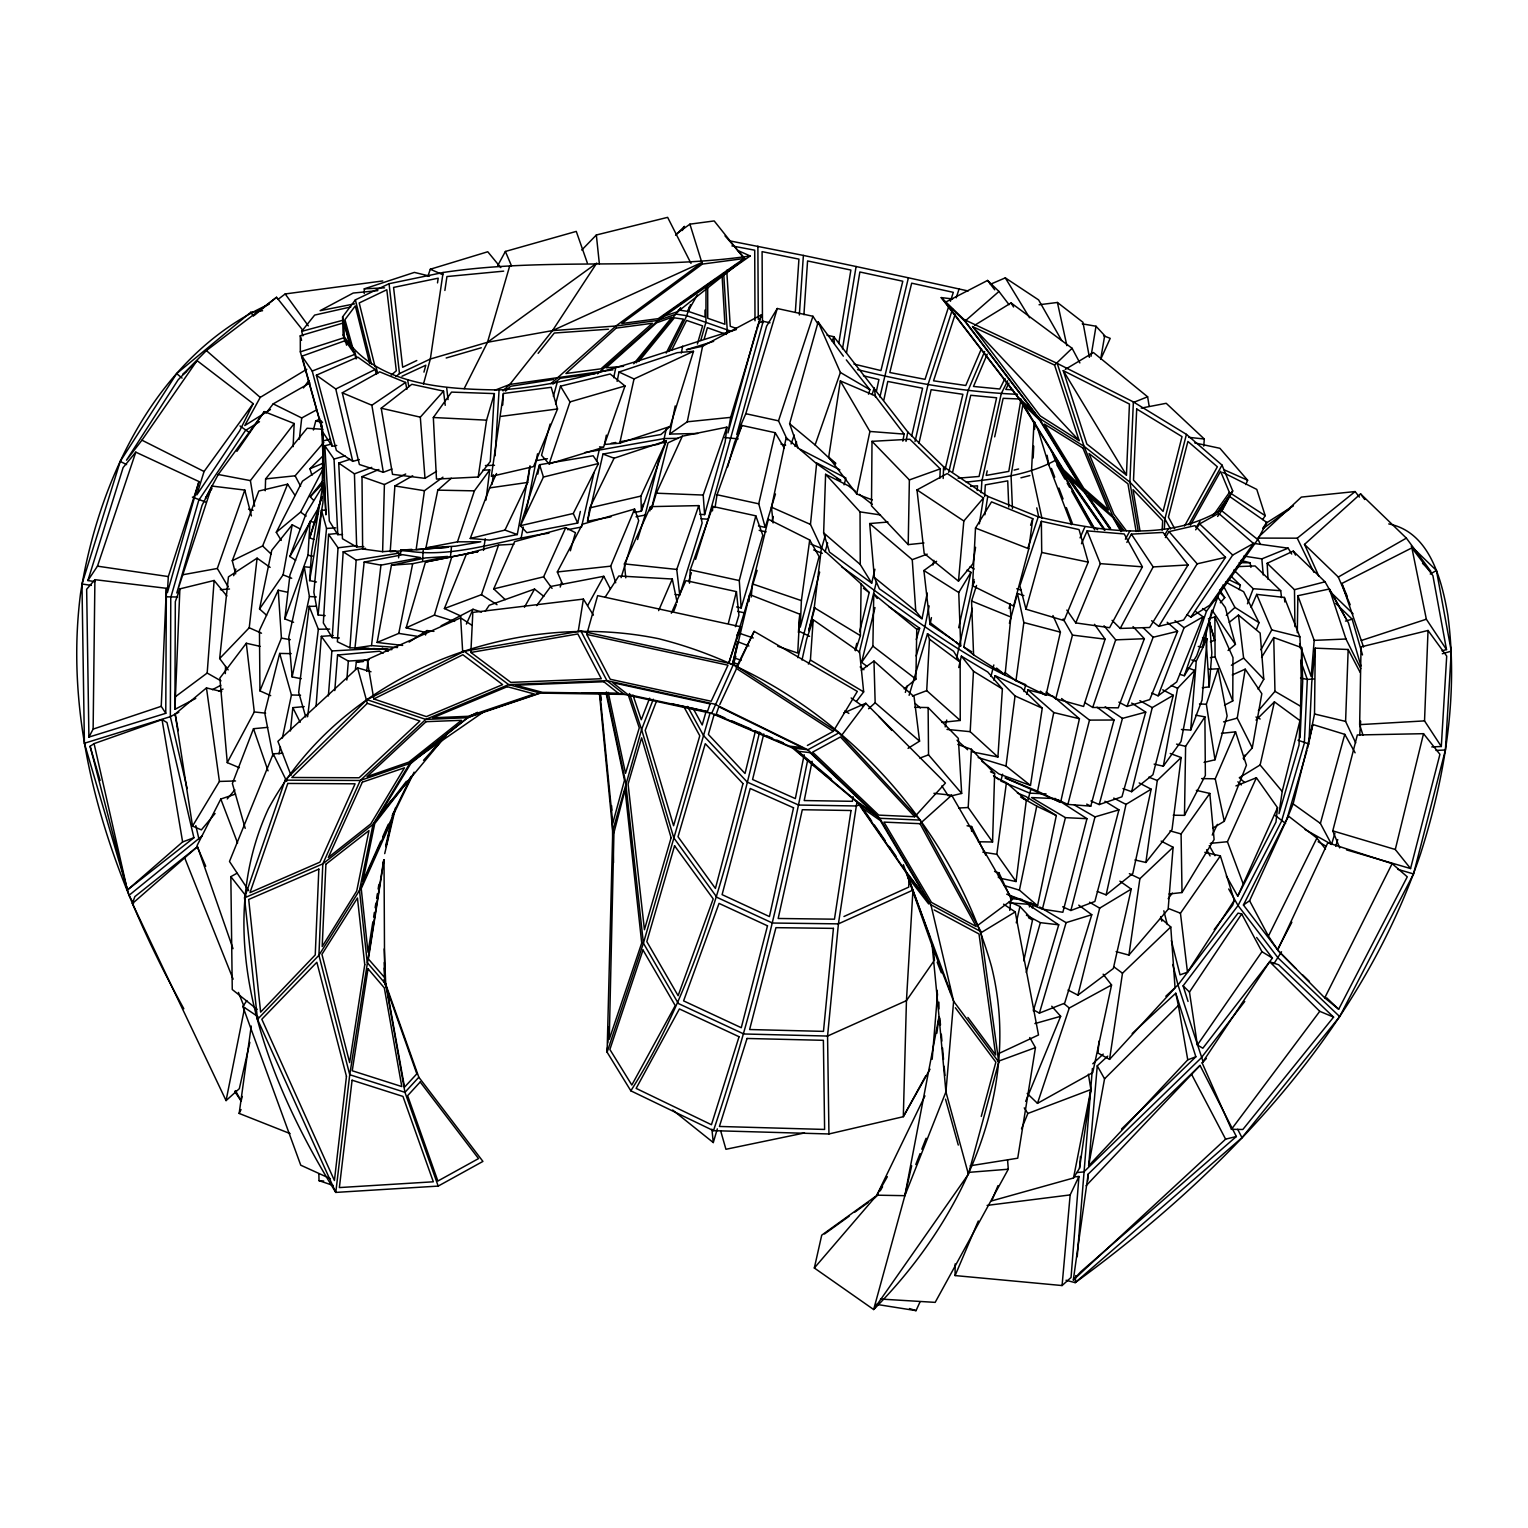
<?xml version="1.0" encoding="UTF-8"?>
<svg xmlns="http://www.w3.org/2000/svg" width="1528" height="1528" viewBox="0 0 1528 1528"><rect width="100%" height="100%" fill="white"/><g stroke="black" fill="none" stroke-linecap="round" stroke-linejoin="round"><path stroke-width="1.5" d="M705.993 286.92L705.936 322.274L700.76 340.457M165.769 713.309L166.361 588.299L94.908 579.666L86.657 589.254L88.91 737.088L165.769 713.309L161.242 706.318L166.361 588.299M195.756 698.43L174.918 709.355L175.319 601.631L179.884 588.872L214.13 580.487L226.851 595.977M705.019 310.05L705 317.079L688.517 311.464L690.427 304.702M1074.203 1176.904L1078.94 1176.465L1071.052 1277.484L1062.075 1285.545L955.096 1275.574L955.134 1263.923M1224.52 705.191L1232.752 700.913L1232.981 657.575L1214.894 616.911L1208.342 618.859M939.892 478.245L940.236 468.867L909.867 439.243L872.01 441.325L871.495 505.844L908.205 544.617L923.962 542.975M971.541 831.251L971.579 826.495L967.052 825.769M1301.627 647.624L1302.696 681.717L1300.08 737.699L1301.627 647.624L1273.741 637.558L1261.574 657.422M1315.264 648.159L1311.75 682.596L1309.057 740.373L1314.519 713.996L1315.264 648.159L1348.173 649.495L1360.207 672.511M88.91 737.088L93.132 729.104L94.908 579.666M855.489 650.737L860.398 635.648L861.104 583.906L821.434 548.017L814.252 607.666L808.751 630.682L814.901 607.686M174.918 709.355L179.884 588.872M867.216 666.514L861.62 662.312L872.889 646.115L873.749 593.972L916.762 629.288L915.902 679.139L904.137 688.899M1173.237 815.226L1184.486 815.36L1185.613 746.332L1204.904 716.861L1195.813 715.199M1297.291 632.668L1297.883 595.71L1329.398 588.987L1348.422 622.832L1360.951 666.055M364.218 293.51L364.294 288.83L414.394 272.404L429.54 276.091M908.205 544.617L909.37 479.926L872.01 441.325M1362.957 735.14L1359.653 724.635L1361.047 646.898L1428.031 630.472L1446.71 656.085L1441.305 746.504L1431.793 746.925M323.172 433.837L322.179 488.33L323.439 484.013M393.842 550.787L382.63 551.684L384.407 484.548L405.703 474.005M599.434 693.693L612.747 830.793L607.113 1052.2L630.835 1090.82L713.461 1130.663L828.94 1133.967L903.315 1116.701L930.017 1069.18M265.242 490.774L265.605 478.894L307.109 428.241L323 429.311M323.401 487.489L322.924 502.769L309.611 580.602L316.468 581.977M978.34 841.775L992.57 841.985L994.632 773.645L971.407 749.274L957.922 744.518M874.914 569.256L871.705 583.142L829.475 552.086L823.649 532.909L825.597 474.291L848.174 485.675L855.623 491.443M943.196 478.493L943.616 466.766L907.804 432.004L833.81 336.714L826.973 335.224M1355.718 742.914L1345.595 721.407L1348.173 649.495M225.304 673.619L225.571 666.514M1299.984 720.624L1299.029 745.034L1279.012 813.641L1282.183 791.466L1299.984 720.624L1274.409 701.849L1256.016 720.089M1441.305 746.504L1424.535 720.891L1428.031 630.472M938.861 1002.12L939.013 1008.9M1126.442 475.151L1129.44 404.06L1063.24 370.616L1086.847 444.056L1126.442 475.151L1063.24 370.616M809.706 539.995L801.398 600.619L800.233 627.187L819.104 556.574L809.706 539.995L768.355 519.234L752.444 583.906L751.203 597.066M952.651 298.972L941.248 297.578L963.805 319.371L1057.242 363.416L1133.375 401.921L1129.88 482.141L1138.284 531.515M293.109 446.673L294.178 423.523L264.325 411.624L218.256 474.501L205.478 498.281L212.01 488.502M470.872 652.456L577.832 633.948L601.306 678.738L510.829 682.386L470.872 652.456L472.82 612.403L583.39 599.091L593.399 615.135M1033.157 458.018L1033.73 446.119M1034.551 429.444L1034.895 422.282M972.534 585.816L975.494 528.058L991.538 501.852L1032.794 518.68L1028.783 548.781L1013.618 606.081L972.534 585.816L974.425 581.939M1034.036 421.766L1031.553 470.357L1041.962 518.393M733.325 663.095L749.599 594.545L799.793 614.199L797.731 653.067L777.733 646.287M451.486 546.852L450.531 556.268M909.045 880.147L908.683 887.138L843.953 916.514M927.477 633.7L953.606 651.253L960.157 662.14L960.233 720.452L926.713 690.637L929.482 639.201L927.477 633.7L909.103 695.316M953.644 640.27L930.055 624.455L923.905 570.536L936.607 561.292M961.36 656.142L987.737 671.976L1002.387 688.937L997.918 757.009L970.184 731.683L973.47 671.25L961.36 656.142L958.744 667.545M1162.159 530.178L1162.674 520.704L1133.05 489.667L1139.945 530.674M992.57 841.985L968.198 807.529L971.407 749.274M1164.355 528.459L1164.89 518.947L1186.435 434.372L1133.375 401.921M689.491 583.199L690.274 569.887L712.831 506.475L755.806 515.834L762.816 535.316L741.156 607.953L736.591 606.96M198.984 481.568L168.328 576.572L167.392 592.673L198.984 481.568L135.801 452.154L123.119 467.568L87.879 580.544L94.889 581.614M337.764 533.406L328.577 534.361L323.344 622.966L332.225 637.654L339.35 637.978M1066.028 1280.273L1075.196 1282.641L1241.977 1137.691L1339.693 1016.597L1413.553 873.94L1445.412 749.981L1451.275 651.157L1436.435 570.479L1411.204 546.126M494.384 393.594L490.278 461.532L478.207 477.022L436.473 479.066L433.341 417.507L451.543 392.104L494.384 393.594L486.572 420.162L478.207 477.022M495.072 455.879L499.083 389.946C581.538 385.094 658.052 352.681 736.343 329.59M502.731 405.035L503.419 393.46L551.226 387.31L557.529 408.969L533.558 466.594L491.347 476.373L503.419 393.46M293.586 622.278L284.819 618.897L307.968 555.218L310.069 521.334L314.615 522.519M984.605 496.6L985.331 484.873L1007.735 480.862L1008.786 507.029M332.225 637.654L338.032 547.788L328.577 534.361M365.536 548.323L343.189 551.818L337.382 641.76L349.931 647.776L368.974 648.464M398.617 557.854L398.903 553.155L395.122 550.882M400.565 554.435L400.871 549.774C450.607 560.298 499.942 539.785 548.953 533.196M981.148 492.742L981.912 480.823L1001.279 393.594L1007.64 380.816M977.213 490.488L977.519 485.808L970.547 486.382M795.381 311.464L798.934 259.13L762.09 251.642L762.472 323.077M799.335 314.978L803.384 255.424L730.651 241.061M803.919 314.692L807.567 260.944L850.886 270.055L838.757 343.533M1359.71 735.254L1360.646 721.14M309.611 580.602L311.597 552.086L323.21 483.23M808.388 664.069L810.413 660.039L813.202 619.757L859.634 652.112L863.664 691.897L856.578 701.218M349.931 647.776L356.177 560.088L343.189 551.818M412.694 475.762L394.892 485.942L390.194 551.742L448.143 547.234L416.151 549.545L424.44 490.717L442.948 477.175M607.437 1047.616L607.113 1052.2L643.403 943.196L710.043 713.118M607.762 1043.013L608.908 1026.95M1203.777 446.119L1204.293 439.013L1166.208 403.296L1141.244 408.11M798.418 632.554L799.793 614.199M175.109 696.921L207.178 673.046L214.13 580.487M316.086 706.089L321.319 636.336L333.161 635.514M1098.918 1041.179L1098.021 1053.079L1109.557 1059.381L1175.051 987.909L1170.773 926.98L1160.42 917.984M328.367 695.985L331.882 650.947L321.319 636.336M334.785 690.58L337.554 655.034L379.46 651.214L383.127 653.22M1075.731 1275.574L1075.196 1282.641C1224.425 1173.676 1360.149 1031.954 1420.524 853.904C1444.934 777.274 1458.61 695.45 1447.837 615.135C1441.84 579.819 1429.673 531.897 1388.761 523.932M1077.221 1256.723L1092.405 1068.454M1087.649 1181.087L1088.184 1174.115L1200.034 1065.436L1236.362 1136.507L1080.621 1271.888L1073.324 1279.986L1088.184 1174.115M1202.326 687.753L1209.202 686.874L1211.838 653.01L1209.393 620.368M346.818 680.036L348.346 661.07L337.554 655.034M749.026 601.535L749.408 596.875M932.175 1059.267L937.39 995.358M1161.146 841.107L1173.103 847.276L1168.137 909.275L1128.905 955.096L1116.128 951.619M1181.43 729.486L1190.694 730.078L1196.233 661.242L1207.082 638.78L1202.536 637.844M998.013 1185.594L991.691 1200.893L1073.515 1177.993L1079.532 1168.175L1080.506 1156.467M1107.724 1056.154L1097.257 1065.837L1088.643 1165.845L1187.753 1059.84L1195.851 1056.784L1175.777 993.219L1132.152 1033.558M1207.082 638.78L1202.039 700.072L1190.694 730.078M1297.883 595.71L1314.195 640.366L1311.177 676.579L1299.545 643.842M712.468 510.868L712.831 506.475M958.476 581.156L963.824 520.991L983.459 497.994L947.226 473.546L916.991 489.896L924.173 553.423L958.476 581.156L972.954 563.756L975.571 547.311M1062.075 1285.545L1070.154 1194.915L1078.94 1176.465M326.094 510.104L321.453 510.237L313.851 592.253L318.13 614.963L325.178 615.631M318.13 614.963L326.534 528.44L321.453 510.237M422.587 560.566L423.294 548.686M810.738 544.102L821.606 548.323L810.47 524.429L816.601 463.672L786.175 437.715L771.487 507.2L773.092 522.939M972.324 608.373L963.767 646.993L973.584 654.863L1005.061 674.956L1010.887 617.025L1010.027 603.751M1009.779 910.401L1010.963 898.693L999.006 872.889L994.575 871.418M290.435 730.976L292.822 707.655L304.187 706.604M228.149 669.894L219.669 658.53L228.436 576.877L257.086 558.159L270.131 567.385M391.913 649.629L354.974 648.044L364.161 562.094L402.762 554.702L420.601 557.586L380.949 565.15L364.161 562.094M1235.923 785.927L1256.398 777.752L1277.523 807.701L1275.975 822.045L1237.737 896.191L1226.354 875.964M219.669 658.53L249.236 627.76L257.086 558.159M299.335 439.224L301.723 417.965L316.372 410.001M651.425 508.862L668.003 442.833L682.328 436.206L726.889 427.152L725.189 441.859L704.599 514.63L699.919 514.325M284.819 618.897L289.957 574.948L310.069 521.334M354.974 648.044L371.514 645.599L380.949 565.15M316.029 606.272L309.172 606.329L298.686 692.356L305.753 717.014M307.606 716.766L318.359 629.23L309.172 606.329M485.999 500.057L489.743 469.917L482.81 470.127M485.255 538.716L483.478 550.405M492.111 484.242L493.296 474.769M1000.362 878.294L1016.063 881.541L1026.319 800.194L1006.417 782.718L994.06 776.606M1170.238 753.476L1181.163 757.544L1172.033 829.57L1145.866 862.461L1134.922 859.958M366.663 671.289L368.152 659.695L356.33 662.121L355.432 669.188M995.072 675.701L1021.086 687.619L1042.249 708.19L1030.483 785.43L1005.997 766.044L1015.05 695.947L995.072 675.701L993.983 680.342M998.395 877.626L999.006 872.889M936.855 1033.234L939.032 1016.674L932.233 946.233L903.373 864.676M1052.945 615.536L1060.413 632.153L1045.973 695.316L1015.948 680.8L1023.836 622.526L1017.457 593.494L1023.855 595.557M1016.063 881.541L996.81 854.305L1006.417 782.718M290.129 1133.604L239.17 1113.435L251.241 1026.033M1145.866 862.461L1157.269 780.502L1181.163 757.544M853.063 796.661L852.395 801.321L804.225 800.557L812.113 761.269M857.036 801.341L838.414 923.867L827.565 1036.06L828.94 1133.967M1128.905 955.096L1139.888 878.696L1173.103 847.276M470.242 538.467L504.966 530.082L527.676 482.447L530.063 465.887L517.266 534.552L489.533 540.072L470.242 538.467L489.686 487.89L496.543 473.565M1079.532 1168.175L1090.896 1089.56L1088.413 1074.203M1198.277 646.478L1202.861 647.165L1204.121 638.36M437.505 282.89L438.192 278.192L393.575 287.417L402.666 367.255L416.8 360.512M737.585 250.382L750.191 255.978C648.598 270.723 544.923 257.029 443.12 272.5L430.342 359.023L423.485 383.986M444.877 290.454L446.94 276.549L503.667 271.144M1109.557 1059.381L1122.488 973.221L1170.773 926.98M385.782 846.627L386.508 841.947M872.316 499.923L856.711 494.021L828.692 457.139L840.343 380.93L875.009 395.733L904.156 434.105L902.8 441.134M387.883 835.549L386.45 844.85L393.842 811.578M649.877 510.906L650.527 506.627L698.793 505.615L702.135 522.996L679.712 594.946L675.109 594.449M384.025 859.71L368.382 958.973L384.636 977.595L384.025 859.71L382.84 864.141M715.028 507.582L717.052 494.747L741.939 425.452L775.231 432.711L784.322 448.162M984.853 514.821L987.756 496.371L943.616 466.766M578.195 631.637L583.39 599.091M372.889 921.785L368 952.211L361.238 888.627L391.263 821.548L387.596 837.745M373.634 917.106L374.379 912.407M375.143 907.727L375.888 903.048M376.633 898.369L377.378 893.689M378.142 889.009L378.887 884.33M383.604 860.589L349.74 1074.719L335.778 1192.413L438.192 1186.091L482.924 1161.414L418.825 1077.24L384.005 979.352M979.333 523.837L983.459 497.994M1029.738 1037.569L1035.449 1047.616L1017.724 1158.205L970.165 1165.788M1243.104 758.232L1252.272 747.88L1237.241 718.122L1245.225 669.168L1232.275 674.937M842.482 348.881L856.1 266.521L803.384 255.424M846.531 352.701L859.863 271.984L902.8 281.228L880.949 370.578L853.98 364.084M1022.977 403.85L1011.058 475.571L1012.453 508.557M610.952 516.865L587.535 521.258L589.77 507.869L614.084 458.228L666.361 440.828L641.378 511.135L634.349 512.453M1091.011 356.349L1096.015 326.247L1082.244 323.821M1100.714 359.004L1104.687 335.606L1096.015 326.247M713.652 341.355L686.339 349.759L702.594 346.207L761.421 314.825L730.651 417.373L727.939 432.94L756.264 330.354M1252.272 747.88L1261.822 693.693L1245.225 669.168M266.617 615.287L259.531 608.965L283.1 574.853L292.211 524.792L300.347 529.032M1088.643 1165.845L1104.553 1078.825L1178.375 1005.5L1175.777 993.219M1154.137 764.115L1163.305 766.216L1177.591 688.249L1194.705 670.391L1188.039 667.908M402.647 645.427L377.11 642.448L391.435 565.226L425.624 557.911L447.647 556.459L412.675 563.679L391.435 565.226M521.067 538.467L523.225 527.026M525.785 513.312L537.55 453.797M537.818 474.081L539.575 464.722L593.15 455.783L598.46 463.519L573.267 513.484L520.418 525.708L526.835 532.68L577.679 523.053L580.354 511.46M906.009 441.363L907.804 432.004M968.408 1174.192L998.739 1062.075L980.938 931.641L920.009 820.078L838.891 732.867L733.478 664.26L580.888 631.026L464.264 651.272L366.968 699.652L285.144 780.139L244.518 897.853L257.506 1019.386L335.778 1192.413C266.846 1081.098 209.47 936.301 268.412 808.713C341.241 674.077 511.383 608.526 658.358 638.647C816.315 678.05 947.341 810.241 991.405 966.154C1023.111 1092.081 961.551 1221.292 873.653 1309.534L904.862 1195.679L939.032 1016.674L945.928 1091.871L968.408 1174.192L873.653 1309.534L814.328 1267.992L821.72 1235.178L875.353 1196.558M1194.705 670.391L1181.029 741.519L1163.305 766.216M1073.515 1177.993L1090.896 1089.56L1027.866 1113.473L1021.525 1128.772M666.17 429.311L663.19 443.063M681.297 353.044L682.672 346.111M697.627 433.513L669.646 434.067L675.204 405.951M726.297 334.46L727.213 329.876L723.642 272.71M249.847 1042.363L239.323 1088.681L226.068 1100.599L244.595 1007.869M377.11 642.448L398.77 633.394L412.675 563.679M613.721 377.722L615.593 368.382M606.368 435.136L604.496 444.476L619.738 443.196L670.143 426.446L693.502 351.306L677.267 352.662L618.993 372.011L617.121 381.37M804.167 754.717L795.343 798.609L752.578 779.509L763.79 733.918M807.452 761.135C782.393 885.782 754.049 1010.027 713.461 1130.663M929.139 605.909L924.975 626.442L916.17 656.009M930.055 624.455L931.431 617.618M669.646 434.067L687.256 421.804L702.594 346.207M887.978 522.041L869.68 523.55L874.36 577.45L879.345 588.757L922.014 618.744L927.229 593.055M932.92 565.016L933.856 560.337M425.93 547.864L457.483 541.829L480.804 541.791L455.478 546.184L425.93 547.864L437.791 490.144L451.276 478.245M1027.924 689.873L1053.308 696.405L1079.437 718.752L1060.604 802.372L1037.55 791.179L1053.766 712.545L1027.924 689.873L1026.759 694.38M1017.381 792.994L1025.918 796.546L1056.306 815.551L1037.569 905.76L1019.424 890.155L1036.748 806.135L1020.609 797.005M259.531 608.965L271.755 550.29L292.211 524.792M279.013 753.934L280.445 747.135M282.355 738.062L291.447 694.973L279.681 653.43L291.218 653.64M856.711 494.021L869.909 431.45L840.343 380.93M876.442 391.13L878.906 379.517L863.358 375.773M879.899 396.974L908.396 277.79L968.16 290.988M883.833 400.03L887.787 381.446L922.587 388.207L911.643 436.187M1023.779 960.845L1032.546 919.913L1019.921 906.505L1009.32 901.73M301.245 678.719L292.115 676.904L309.42 596.512L304.225 566.773L311.043 567.423M732.351 664.68L737.89 641.779L748.93 646.019M1103.14 974.176L1111.563 984.987L1092.73 1072.58L1037.474 1103.35L1027.179 1093.437M1139.181 782.928L1151.176 789.193L1132.802 873.519L1106.138 894.873L1097.257 891.454M304.225 566.773L288.754 637.195L292.115 676.904M987.203 470.872L986.209 475.418L1008.786 471.388L1020.971 399.056L1003.151 398.311L994.671 436.855M1106.138 894.873L1126.002 804.377L1151.176 789.193M974.062 579.475L956.585 658.243M1307.643 748.013L1312.819 724.52L1344.774 734.357L1355.107 752.807M619.738 443.196L634.024 378.963L693.502 351.306M958.686 627.76L970.948 572.37L967.09 570.039M384.712 853.617L395.618 807.529M797.864 657.689L819.657 572.102M801.99 660.058L806.669 639.143L813.202 619.757M1016.273 922.797L1019.921 906.505M1119.89 881.159L1131.236 889.124L1113.32 968.523L1077.909 995.148L1068.034 990.029M1244.48 782.393L1239.303 777.714L1260.122 764.974L1274.409 701.849M234.663 1091.393L241.137 1101.02L242.188 1096.455M915.024 441.496L928.012 384.559L952.593 308.962M918.958 443.177L931.144 389.678L962.888 394.3L944.992 469.898M945.183 726.889L946.749 720.051M814.328 1267.992L876.824 1195.182L904.862 1195.679L911.681 1165.788M593.991 472.725L581.499 527.045L567.556 529.681M596.589 461.418L599.186 450.091L664.336 438.555L678.165 438.307M587.535 521.258L602.987 454.064L658.148 444.304L666.361 440.828L640.9 496.084L641.378 511.135L643.116 504.221M758.499 525.918L765.222 527.389L758.747 503.82L775.231 432.711M876.423 581.767L859.233 652.666M990.984 676.426L993.811 664.966M732.504 664.661L737.89 641.779M952.708 471.789L970.738 395.274L996.619 397.777L979.066 476.469L958.075 478.168M948.716 472.381L968.122 390.385L984.662 351.536M855.088 650.279L856.769 643.345M859.596 631.79L869.184 592.52L861.104 583.906M861.62 662.312L874.99 607.552M1202.861 647.165L1211.857 610.302M1423.523 733.688L1439.93 754.316L1410.554 868.553L1395.293 849.492L1423.523 733.688L1357.341 734.968L1332.779 830.869L1339.674 847.906M755.157 732.141L745.034 773.512L708.381 734.452L714.264 714.13M759.588 732.16C729.544 855.775 699.824 982.122 630.835 1090.82M1123.004 788.601L1131.637 791.695L1152.246 707.617L1173.294 695.297L1162.693 689.816M1243.754 759.607L1244.862 755.08M1306.994 750.229L1286.843 819.275L1293.127 803.881L1312.819 724.52M637.539 539.556L645.122 515.089L659.809 456.566M1077.909 995.148L1099.682 908.148L1131.236 889.124M279.681 653.43L264.726 712.793L273.054 756.131M1057.853 799.889L1086.962 818.683L1062.858 912.273L1042.402 909.141L1065.436 817.652L1031.553 797.559L1055.905 798.628M728.379 623.271L736.42 591.622L685.938 580.621L671.327 613.225M741.156 607.953L739.285 580.564L755.806 515.834M1057.3 799.621L1067.881 804.416L1089.502 720.108L1061.597 698.544M1173.294 695.297L1152.933 774.734L1131.637 791.695M1070.88 910.497L1095.003 816.907L1118.935 809.84L1094.869 901.482L1070.88 910.497L1062.667 906.811M313.393 429.998L315.742 421.002L319.982 418.901M1002.597 774.18L1000.821 781.056L1029.815 793.166L1046.05 793.872M1023.97 691.554L1025.746 684.678C958.304 656.028 901.176 608.736 841.718 566.85M1094.506 624.322L1105.088 639.162L1083.6 706.452L1055.733 698.716L1072.465 635.094L1063.182 618.936M612.747 830.793L641.588 729.505L653.296 699.232M981.262 1116.414L995.855 1062.151L955.363 1007.754M423.944 372.125L425.815 365.23L401.959 376.27M1009.053 608.392L1010.275 603.866M1009.397 623.328L1017.457 593.494M1067.881 804.416L1090.782 806.135L1114.027 720.013L1097.028 707.216M1099.205 804.568L1122.45 718.389L1145.733 712.124L1121.953 796.795L1099.205 804.568L1090.954 800.978M550.099 424.096L541.542 455.306L549.125 463.92L603.484 447.322L625.009 385.973L610.188 373.997L560.489 386.183L555.6 404.022M1027.943 800.004L1031.075 788.62M1239.151 589.655L1240.373 585.205L1230.517 575.693M1334.899 833.18L1331.576 844.411L1320.402 823.42L1344.774 734.357M553.365 396.382L557.147 382.611M770.036 322.809L763.198 321.319L708.094 519.214L695.565 559.344M1025.995 609.194L1041.714 552.448L1041.37 521.277L1079.054 529.586L1088.222 562.132L1064.061 620.578L1025.995 609.194L1019.883 585.797L1041.37 521.277M1204.064 762.396L1215.008 759.779L1227.118 715.964L1218.045 668.767L1208.763 669.302M560.222 587.058L561.502 582.531M570.364 550.806L575.445 532.68L565.723 527.676L514.611 541.657L493.716 588.872L505.214 599.625M586.733 634.426L727.996 665.196L711.188 701.256L610.264 679.272L586.733 634.426L597.639 595.634L741.061 626.862L728.76 662.942M704.141 339.178L707.388 327.68L723.432 333.391M798.189 448.239L789.613 423.733L818.149 321.969L843.361 356.158M727.595 466.976L734.567 442.375L741.939 425.452M821.606 548.323L825.445 534.762M825.082 551.914L827.622 542.956M844.048 484.815L845.939 478.092L816.525 462.869M1026.243 972.457L1040.358 922.664L1026.396 915.176M688.727 308.981L686.817 315.704L668.729 351.555M678.432 309.955L687.906 311.425L689.204 306.937M697.398 344.01L702.594 325.884L686.569 320.402L671.594 350.237M706.089 711.494L702.211 724.979L693.12 708.381M464.149 388.685L487.508 342.272L509.664 266.101M314.023 539.441L309.687 537.894L321.606 497.364M426.178 632.63L406.142 627.817L425.472 562.056L477.5 551.665L425.472 562.056M672.645 1110.035L713.289 1142.562L717.32 1128.867M1033.348 1010.867L1058.732 924.803L1027.599 904.213L1009.34 902.838M1039.403 1013.121L1066.105 922.645L1091.775 914.718L1064.672 1003.17L1039.403 1013.121L1033.348 1009.817M1335.739 846.359L1337.745 839.579M916.265 639.563L919.646 628.237L888.799 606.54M905.34 692.413L907.365 685.594M406.142 627.817L434.391 615.115L451.81 556.708M777.274 308.503L766.598 326.152L736.763 434.506L745.798 413.706L777.274 308.503L812.953 316.277L817.977 324.031M728.971 662.885L757.105 570.364M651.539 508.9L656.333 493.2L682.328 436.206M765.222 527.389L775.46 494.002M771.907 521.048L773.302 516.521M735.407 626.69L738.903 615.326L736.42 591.622M733.707 663.133L735.808 656.352M253.171 403.659L204.064 471.503L196.787 494.938L239.705 430.781L253.171 403.659L197.055 360.627L178.127 379.842L126.499 460.195L141.932 440.179L197.055 360.627M621.094 577.641L638.704 520.628L634.597 509.053L582.435 524.238L557.319 571.969L562.648 584.441M133.547 903.64L129.02 895.332L84.403 743.257L81.977 583.982L120.234 461.418L176.656 373.596L250.764 312.285L262.568 310.719M688.612 581.633L691.401 572.714M868.496 394.167L869.89 389.716L846.302 359.882M872.106 394.587L874.226 387.826L875.563 397.165M1032.221 907.976L1033.654 903.411M1029.395 906.944L1030.808 902.437M233.688 575.693L235.809 569.046M973.584 654.863L971.56 601.001L976.545 585.453M211.915 486.057L202.04 505.367L176.809 592.979L211.915 486.057L244.786 490.068L251.413 515.929M948.964 305.715L925.032 379.345L889.812 372.526L911.681 283.177L953.319 292.345L950.416 301.264M956.203 297.845L959.087 288.945M955.21 314.176L933.551 380.816L965.772 385.495L981.473 348.613M425.491 635.056L426.961 630.567L433.933 631.37M787.359 439.835L778.516 420.83L812.953 316.277M1215.008 759.779L1206.356 704.293L1218.045 668.767M457.483 541.829L474.387 490.851L489.743 469.917M309.687 537.894L318.493 511.46M1030.598 525.269L1032.794 518.68M1027.886 547.998L1038.257 516.865C1097.925 530.808 1168.156 543.242 1223.145 508.652L1232.714 490.927L1222.037 465.104L1186.435 434.372M1037.474 1103.35L1069.275 1008.022L1111.563 984.987M1204.809 852.337L1220.375 855.89L1234.299 900.279L1232.676 905.168L1214.168 929.654M87.879 580.544L97.467 566.162L135.801 452.154M549.125 463.92L569.982 401.902L560.489 386.183M1084.632 702.517L1092.711 707.445L1115.688 639.85L1103.999 625.754M756.895 328.062L761.421 314.825M1184.315 675.72L1206.528 611.104L1218.408 595.194L1196.71 655.779L1184.315 675.72L1179.845 674.364M428.05 275.766L430.304 269.234L487.757 251.757L500.783 267.61M498.529 545.095L466.537 553.766L444.4 608.526L481.454 594.678L498.529 545.095L513.905 544.216M679.712 594.946L676.751 569.428L698.793 505.615M464.264 651.272L508.671 684.62L540.434 693.12L624.398 694.419L711.666 713.423L733.478 664.26M226.068 1100.599L132.42 903.545L134.827 896.63L197.303 846.818L205.726 866.261M704.599 514.63L703.205 495.053L726.889 427.152M835.51 464.073L815.112 444.954L840.4 372.469L818.149 321.969M228.264 586.943L217.32 568.473L244.786 490.068M791.084 443.941L794.235 435.06M794.999 446.443L796.585 441.955M832.225 341.183L833.81 336.714L834.422 343.781M322.026 496.944L317.461 509.722L289.862 556.517L295.649 560.298M1133.05 626.595L1144.357 638.723L1118.248 707.846L1092.711 707.445M1118.878 702.154L1126.995 706.452L1153.143 637.252L1177.572 631.293L1167.201 622.259M289.862 556.517L306.44 512.835L323.191 485.331M235.675 573.936L232.275 560.719L258.805 491.023L287.608 484.166L295.076 495.473M1151.692 693.063L1158.109 695.813L1184.066 627.721L1203.071 616.796L1195.584 611.448M267.706 727.366L253.495 728.703L232.39 783.482L245.206 828.367M1256.474 629.326L1259.034 622.66L1243.639 591.699L1225.628 582.072M656.295 701.677L645.198 730.365L673.581 825.731L699.786 735.77L683.742 706.509M1247.44 603.789L1253.246 588.719L1233.841 570.001M649.648 698.162L641.283 719.745L632.993 695.125M673.829 611.028L676.312 604.63M1237.737 896.191L1277.523 807.701M915.788 1164.546L920.085 1153.602M921.804 1149.209L926.102 1138.245M1212.888 828.081L1224.291 821.262L1246.447 765.165L1235.56 731.855L1221.464 733.325M904.862 1195.679L945.928 1091.871L953.625 1001.241L930.896 904.748L879.746 818.282L807.834 749.77L714.856 704.179L606.941 680.667L508.671 684.62L425.739 719.401L360.264 780.483L322.809 863.855L318.913 955.286L349.74 1074.719L404.958 1092.329L438.192 1186.091M232.275 560.719L262.625 545.954L287.608 484.166M282.661 753.247L273.206 753.82L229.487 861.467L248.701 890.671M1203.071 616.796L1176.694 681.946L1158.109 695.813M270.685 695.641L259.951 690.885L281.419 638.131L278.23 590.209L287.34 592.196M1177.572 631.293L1149.744 699.614L1126.995 706.452M1245.817 484.567L1247.612 480.212L1219.898 448.296L1194.762 442.91M1025.67 1101.382L1060.661 1016.311L1051.741 1006.226M1075.769 622.908L1100.313 563.641L1087.134 530.865L1124.226 533.96L1142.409 566.831L1109.595 627.702L1075.769 622.908L1066.85 610.092M615.688 582.798L610.684 566.162L634.597 509.053M987.222 354.19L973.489 386.45L999.79 389.01L1004.985 378.562M955.096 1275.574L978.302 1220.987M658.625 610.627L672.282 579.016L618.802 575.98L605.069 597.314M1251.088 607.323L1256.685 594.392L1284.38 597.448L1299.889 636.889L1300.462 648.464M1224.291 821.262L1215.237 778.822L1235.56 731.855M1325.483 849.014L1316.907 838.07L1288.371 816.028L1243.429 905.015L1277.504 949.614L1291.867 922.205M1080.067 537.856L1084.784 527.122M1081.48 543.72L1087.134 530.865M736.076 667.87L754.144 631.37L857.323 691.42L833.276 731.377L807.376 745.454M380.758 841.202L362.804 881.408L374.742 823.592L411.07 776.854M382.649 836.962L388.322 824.26M466.384 624.054L473.031 609.252L481.53 612.117M493.716 588.872L543.605 576.839L565.723 527.676M1242.875 883.05L1227.423 841.718L1256.398 777.752M625.754 577.832L624.417 563.908L650.527 506.627M1100.657 359.366L1110.207 338.356L1103.56 335.759M875.62 1304.224L916.036 1310.642L919.971 1302.028M1243.429 905.015L1249.579 900.737L1288.371 816.028M719.784 704.542L736.572 668.519L833.276 731.377M278.23 590.209L259.454 630.395L259.951 690.885M1277.656 950.129L1327.813 842.768L1392.142 863.645L1407.269 876.824L1338.662 1009.244L1324.738 997.86L1277.656 950.129L1295.706 968.351M543.433 477.042L520.418 525.708L539.575 464.722L543.433 477.042L598.46 463.519M737.546 666.456L754.144 631.37M239.17 1113.435L241.023 1109.557M1212.239 835.052L1217.396 824.375M924.937 1095.862L876.824 1195.182L887.367 1176.675M392.085 815.799L411.223 776.319M414.107 772.156L393.575 814.233L359.5 890.404L318.913 955.286L257.506 1019.386M1277.504 949.614L1268.431 936.091L1316.907 838.07M736.84 635.381L741.061 626.862M1008.938 383.089L1005.787 389.449L1012.72 389.774M1324.738 997.86L1392.142 863.645M666.151 353.102L683.36 319.123L674.345 317.843L638.761 361.487M235.56 794.063L220.796 799.029L197.093 845.519L233.02 948.659M281.248 540.396L276.281 532.317L302.468 481.148L322.905 467.129M682.309 230.499L684.448 226.354L675.605 235.255M276.281 532.317L300.596 512.09L323.649 467.95M1184.486 815.36L1205.363 775.46L1204.904 716.861M1281.534 951.772L1273.855 963.748M1217.892 594.602L1214.531 600.523L1257.735 539.556L1266.827 522.461L1229.257 496.218L1218.293 511.765M239.361 767.724L227.271 762.625L254.297 711.952L246.294 643.25L260.046 646.344M1112.078 620.33L1120.215 628.447L1153.162 566.926L1188.058 564.959L1162.98 532.432L1131.369 534.131L1126.862 542.421M1229.257 496.218L1221.502 510.581L1257.735 539.556M497.689 265.662L505.386 251.452L576.266 231.397L587.287 262.835M1125.372 539.231L1129.918 530.885M1260.925 649.801L1271.774 629.899L1256.685 594.392M306.803 369.241L260.218 397.395L244.786 425.548L270.475 409.523M925.758 1075.807L903.315 1116.701L906.448 1000.63L912.942 890.098L838.414 923.867L772.442 923.027L716.899 897.318L673.772 837.841L641.588 729.505L629.517 693.521M1007.563 1159.867L1008.289 1169.226L935.174 1302.372L880.472 1299.048M587.745 605.394L603.808 576.285L610.36 588.91M1184.506 526.052L1217.358 466.785L1187.905 441.439L1168.423 517.152L1174.669 528.631M524.429 607.284L534.552 589.082L543.834 596.397M1188.746 524.696L1222.037 465.104M1190.427 525.135L1220.585 471.312L1229.391 492.455L1265.203 515.662L1262.701 519.577M1220.127 590.648L1222.343 586.676M880.224 1190.847L882.554 1186.721M1258.117 689.224L1263.771 679.253L1260.142 633.05L1238.444 615.058L1229.219 622.335M687.906 311.425L697.379 294.885M215.066 813.507L201.371 829.876L192.528 826.075L219.421 781.438L206.471 687.925L221.713 691.592M442.719 739.437L378.371 817.041L410.803 763.522L436.301 742.856M1169.054 893.995L1182.023 892.543L1214.111 839.54L1209.813 793.433L1196.329 790.358M930.151 622.641L960.711 645.905L958.744 592.52L970.948 572.37M1164.718 534.857L1168.404 528.822M1165.367 537.569L1169.015 531.629L1194.953 525.651L1225.513 557.357L1183.551 620.062L1158.797 626.365L1151.615 620.731M1188.058 564.959L1149.667 627.492L1120.215 628.447M1158.797 626.365L1197.169 563.832L1225.513 557.357M1171.346 940.522L1180.036 974.845L1187.466 972.19L1234.299 900.279M502.96 390.901L509.798 384.445L552.506 330.602L596.722 263.122L487.508 342.272L430.342 359.023L399.496 373.577L395.943 376.556M485.331 611.181L489.189 605.298L534.552 589.082M1196.08 527.408L1199.996 521.525M1195.66 529.834L1199.633 523.894L1218.656 513.332L1253.495 543.471L1209.641 605.298L1190.866 617.121L1186.931 614.6M1256.665 937.485L1272.423 958.094L1202.842 1048.227L1197.379 1044.98L1189.472 992.035L1241.691 913.935L1238.043 913.133L1183.111 985.846L1188.039 1001.432M1202.154 1062.934L1269.672 961.742L1278.649 964.779L1333.581 1017.113L1242.856 1129.478L1231.453 1129.307L1202.154 1062.934L1206.375 1058.484M236.878 451.371L264.325 411.624M1190.866 617.121L1232.714 555.065L1253.495 543.471M330.22 1178.604L300.749 1165.195L242.837 1006.455L246.867 1000.611M933.379 961.742L906.448 1000.63L827.565 1036.06L743.792 1033.978L678.356 1003.514L643.403 943.196L625.697 782.68L606.482 691.993M1197.379 1044.98L1261.975 951.715L1241.691 913.935M1187.466 972.19L1180.456 913.228L1220.375 855.89M1262.739 528.287L1266.827 522.461M1213.194 515.509L1229.391 492.455M1217.797 512.09L1232.714 490.927M1217.625 516.445L1223.145 508.652M1182.023 892.543L1181.087 833.944L1209.813 793.433M303.423 387.959L308.809 380.529M1168.175 898.712L1172.301 893.078M536.634 605.623L550.749 586.466L603.808 576.285M680.342 308.427L636.259 362.766M669.78 311.387L662.063 316.812L677.859 311.616L680.686 307.835M1231.453 1129.307L1319.753 1011.326L1333.581 1017.113M345.041 341.775L343.151 334.957L342.578 316.907L355.375 299.87L389.048 283.711L443.12 272.5M841.832 735.083L865.765 703.281L945.431 783.043L914.718 816.754L878.715 815.112L812.629 752.12L840.438 736.954L914.718 816.754M246.294 643.25L219.86 678.126L227.271 762.625M266.235 412.923L273.187 403.869L309.936 382.936M254.584 506.207L250.401 480.613L294.178 423.523M378.371 817.041L391.225 800.405M1244.747 1001.451L1201.103 1058.025L1083.83 1171.919L1076.801 1172.568M406.429 781.285L373.004 824.413L322.809 863.855L244.518 897.853M313.355 500.057L310.203 496.734L322.981 480.518M538.123 353.35L554.282 333.028L608.507 329.208M302.888 335.873L301.665 331.347L314.634 315.093L350.791 306.937M633.757 363.779L671.862 317.346L656.639 322.79L606.081 367.79L623.558 366.3M227.233 798.953L234.854 789.861M129.02 895.332L202.078 835.95M1258.384 710.749L1274.963 691.344L1273.741 637.558M265.605 478.894L295.133 475.8L323.802 442.394M1220.299 602.815L1224.768 597.639L1219.554 589.999M1086.083 1185.747L1200.034 1065.436M424.994 478.34L420.315 417.163L443.559 391.111L411.853 384.292L381.217 408.224L392.524 474.348L424.994 478.34L436.511 471.369M423.523 760.333L440.904 741.023M432.29 751.05L446.31 735.522M418.825 1077.24L404.958 1092.329L385.724 984.07L384.254 948.888M310.203 496.734L323.382 483.001M581.767 250.038L596.34 234.987L667.64 217.358L691 263.389M303.002 330.526L276.568 297.272L206.395 350.581L182.882 374.398L186.569 371.361M311.941 475.284L309.936 468.752L323.229 455.65M367.312 703.319L291.848 777.485L359.118 777.771L419.894 721.044L367.312 703.319L357.59 667.87L277.905 741.347L291.027 775.364M1121.533 1129.001L1195.851 1056.784M1054.587 365.077L972.553 326.553L1040.243 415.922L1079.15 440.637L1054.587 365.077L1072.102 348.288L1011.097 302.926L974.577 325.311M505.501 391.092L510.619 386.278L553.499 379.479M1259.091 536.5L1301.34 497.097L1355.126 491.558L1359.385 497.097M1092.787 1063.755L1103.216 1054.11M1165.826 996.237L1177.993 984.968L1238.043 905.531L1281.553 821.224L1304.339 743.181L1307.319 679.425L1301.168 662.121M1073.324 1279.986L1225.609 1139.162L1236.362 1136.507M1226.277 615.364L1234.93 607.437L1259.034 622.66M868.553 708.763L875.162 702.765L873.978 661.07L861.314 670.219M1318.721 575.903L1304.492 544.407L1360.55 493.869L1406.371 538.123L1430.896 571.415L1422.53 563.354M920.009 823.688L976.201 926.503L931.431 902.399L883.948 822.102L920.009 823.688L951.677 795.229L1012.338 899.591L978.111 925.089M670.143 426.446L660.975 434.487L620.311 441.688M132.42 903.545L197.303 846.818M998.968 291.466L987.565 280.445L945.24 302.315L964.875 321.262L998.968 291.466L1009.072 304.683M193.903 837.745L182.615 841.928L127.359 890.022L90.095 746.313L94.067 743.62L162.044 719.612L166.991 722.553L193.903 837.745L127.359 890.022L94.067 743.62M391.283 375.048L396.306 370.807L386.813 289.747L359.214 302.964L375.048 366.72M178.222 730.613L175.147 714.034L206.471 687.925M1228.073 650.47L1235.426 644.358L1225.303 607.476L1217.109 596.359M483.994 711.628L416.399 758.327L427.21 749.503M254.488 315.226L276.568 297.272M431.144 746.046L409.733 763.465L373.004 824.413L359.5 890.404L367.255 962.64L385.724 984.07L384.407 980.403M1260.447 544.388L1257.391 538.085L1297.253 538.181L1355.126 491.558M597.543 373.844L658.205 320.383L750.191 255.978M550.863 383.738L615.899 326.018L702.154 262.377L552.506 330.602L487.508 342.272M552.888 384.12L560.279 378.276L595.328 373.596M677.859 311.616L744.881 258.423M416.399 758.327L467.224 718.198L477.29 712.812M278.039 299.392L285.182 293.949L382.764 280.942M744.117 258.518L702.326 264.096L621.8 323.516L658.224 318.645L744.117 258.518L714.187 220.93L689.911 224.158L676.541 233.86M1263.178 528.516L1289.727 508.977M824.566 1233.936L849.11 1216.25M854.782 1212.162L867.999 1202.651M871.781 1199.919L875.563 1197.207M673.619 308.675L685.174 300.519M689.033 297.807L700.588 289.651M704.446 286.939L716.002 278.803M725.628 272.003L737.184 263.866M874.646 1197.475L878.237 1194.972M391.913 469.02L383.356 472.305L359.386 464.512L342.291 392.811L371.858 405.245L405.588 382.458L406.868 389.353M966.212 482.122C996.351 478.818 1028.478 475.17 1055.294 460.348L1052.544 453.778M409.103 642.085L426.961 630.567M1265.948 523.244L1293.395 505.883M908.052 748.357L919.569 741.137L914.05 696.653L873.978 661.07M259.493 421.728L245.454 430.495L198.755 500.267L170.773 597.524L170.353 716.67L187.142 788.543M981.033 932.729L1015.222 911.91L1038.505 1034.972L997.803 1053.995M1065.245 369.413L1093.399 352.529L1147.623 396.803L1149.151 406.123M1231.396 665.253L1243.62 658.071L1238.444 615.058M1430.265 574.05L1436.435 570.479M1304.492 544.407L1338.299 577.049L1406.371 538.123M342.291 392.811L379.708 371.839L405.588 382.458M257.086 1009.301L232.256 989.514L230.843 876.652L236.993 873.252M838.891 732.867L807.834 749.77L792.497 748.013L711.666 713.423M477.443 712.315L467.415 717.721L409.733 763.465L360.264 780.483L285.144 780.139M212.43 689.682L220.758 685.308M178.795 712.258L170.353 716.67L84.403 743.257M218.829 691.286L223.05 689.071M441.095 625.811L473.031 609.252M1363.53 647.032L1341.832 583.486L1411.891 547.884L1432.901 575.636L1446.5 649.572L1441.974 650.852M375.181 369.47L357.686 357.074L316.372 375.2L335.778 388.991L375.181 369.47L376.289 374.073M373.806 698.964L462.85 654.748L502.616 684.62L426.369 716.613L373.806 698.964L367.14 659.638L460.654 617.847L472.095 625.391M1267.992 579.246L1267.17 563.297L1293.261 551.13L1325.043 581.805L1346.225 619.069M843.647 713.003L865.765 703.281M990.373 284.284L1005.29 277.867L1038.601 299.908L1061.693 340.515M382.63 551.684L362.633 548.972L362.002 476.66L378.887 469.497M309.936 468.752L322.714 463.366M1243.888 556.077L1261.841 558.885L1288.18 548.17L1291.695 554.053M1133.47 402.437L1147.623 396.803M354.859 354.343L345.328 340.629L301.914 356.177L312.228 371.056L354.859 354.343L356.043 358.851M494.633 390.347L509.798 384.445L612.995 369.852M912.483 696.042L926.713 690.637M860.837 804.32L856.387 805.982L798.628 805.046L747.307 782.145L703.548 735.617L687.543 706.433M349.874 459.374L338.719 463.06L354.439 473.833L371.762 467.377M919.818 758.098L928.527 754.851L961.685 793.433L950.091 796.183M869.68 523.55L912.254 559.649L927.209 554.148M916.762 629.288L919.646 628.237M998.051 1061.349L1035.449 1047.616M269.214 304.187C157.518 354.018 98.785 478.207 80.545 593.494C61.865 739.017 114.485 883.108 183.818 1008.728M909.37 479.926L940.236 468.867M1210.367 641.798L1214.665 640.289L1209.584 622.488M540.434 693.12L467.415 717.721L425.739 719.401L366.968 699.652M93.132 729.104L161.242 706.318M474.559 714.875L538.773 693.311M1361.257 640.519L1426.35 619.222L1446.5 649.572M300.328 351.841L344.297 337.65L343.8 322.828L300.309 335.74L300.328 351.841L321.682 427.668L321.338 420.792M758.728 322.714L763.198 321.319M446.176 357.991L481.282 347.773M331.652 443.999L324.815 445.756L334.04 459.068L345.099 455.879M569.982 401.902L625.009 385.973M1442.317 653.736L1451.275 651.157M1034.895 1023.588L1060.661 1016.311M1345.48 621.075L1352.165 619.203L1362.498 654.92M1223.565 721.865L1237.241 718.122M301.665 331.347L342.673 320.307M316.372 375.2L336.389 450.435L352.758 461.361L359.347 459.584M1267.17 563.297L1294.483 589.674L1325.043 581.805M1020.933 477.806L1029.872 475.552M1014.076 470.108L1018.603 468.981M589.77 507.869L640.9 496.084M323.248 440.809L321.491 425.281L325.884 514.86L323.248 440.809L330.124 439.281M354.611 303.862L320.116 310.681L353.197 293.051L377.836 290.626M301.914 356.177L323.153 432.653L332.244 446.291L336.714 445.45M466.537 553.766L478.226 551.532M636.03 516.789L645.122 515.089M183.226 574.681L217.32 568.473M1210.386 657.67L1215.066 656.83L1232.752 700.913M611.276 443.273L615.784 442.49M804.511 1132.955L725.934 1149.285L720.719 1131.026M535.64 460.692L547.425 458.725M585.071 452.46L599.186 450.091M356.177 560.088L398.903 553.155M489.686 487.89L527.676 482.447M500.974 416.38L557.529 408.969M987.107 1205.401L1070.154 1194.915M1039.059 304.76L1057.414 302.468L1082.951 322.274L1089.388 357.323M338.032 547.788L356.883 545.534M557.319 571.969L610.684 566.162M941.955 722.381L960.233 720.452M687.256 421.804L730.651 417.373M1210.271 843.38L1227.423 841.718M400.584 550.252L411.796 549.354M968.294 1172.396L1008.289 1169.226M220.318 589.693L229.487 589.006M177.687 597.009L166.094 596.818M356.33 662.121L363.225 661.605M552.506 330.602L615.899 326.018L658.205 320.383L676.083 314.119L686.817 315.704L731.664 331.423M1314.366 678.929L1307.319 679.425L1300.538 678.012M348.346 661.07L369.184 659.733M338.719 463.06L342.463 538.735L356.673 546.986L363.721 546.546M326.534 528.44L335.778 527.886M1359.653 724.635L1424.535 720.891M331.882 650.947L374.245 648.598M958.763 808.006L968.198 807.529M364.294 288.83L384.559 287.837M1435.995 750.42L1445.412 749.981M1314.195 640.366L1345.958 639.01L1360.799 668.653M1115.688 639.85L1144.357 638.723M1237.279 566.621L1255.08 565.952L1280.712 590.706L1281.534 597.62M219.421 781.438L235.541 780.961M485.407 465.543L494.499 465.295M324.815 445.756L329.322 521.01L337.783 534.666L342.539 534.552M724.329 437.505L738.158 438.88M318.359 629.23L329.704 629.078M1089.502 720.108L1114.027 720.013M1239.17 562.686L1250.133 562.781L1250.916 567.385M582.034 692.929L621.38 693.578M1201.6 778.573L1215.237 778.822M437.791 490.144L474.387 490.851M914.794 707.292L928.126 707.559L958.323 738.349L961.685 793.433M291.447 694.973L300.558 695.202M343.151 334.957C375.334 385.553 444.992 389.239 499.083 389.946M373.749 648.636L388.036 649.171M656.333 493.2L703.205 495.053M1017.533 394.3C963.538 392.066 910 382.554 857.59 369.642M920.009 820.078L879.746 818.282L857.705 802.716L792.497 748.013M1065.436 817.652L1086.962 818.683M433.341 417.507L486.572 420.162M1199.499 703.911L1206.356 704.293M701.085 518.756L708.094 519.214M309.42 596.512L316.315 596.971M1253.246 588.719L1280.712 590.706M1010.505 898.617L1022.175 899.476M371.514 645.599L397.509 647.528M1100.313 563.641L1142.409 566.831M869.909 431.45L904.156 434.105M318.874 1173.638L319.008 1180.647L323.707 1181.029M946.978 729.41L970.184 731.683M624.417 563.908L676.751 569.428M1188.708 437.333L1204.293 439.013M254.297 711.952L265.624 713.175M933.933 793.318L951.677 795.229M1040.358 922.664L1058.732 924.803M599.549 446.864L603.484 447.322M1072.465 635.094L1105.088 639.162M1253.839 543.414L1288.18 548.17M97.467 566.162L168.328 576.572M825.597 474.291L860.035 511.88L880.434 514.936M81.977 583.982L91.336 585.396M982.829 852.146L996.81 854.305M398.77 633.394L417.106 636.278M394.892 485.942L424.44 490.717M281.419 638.131L290.358 639.659M1309.038 744.021L1297.998 740.221M315.742 421.002L322.561 422.244M731.931 245.893L754.717 250.191L755.004 320.765M218.256 474.501L250.401 480.613M307.968 555.218L312.552 556.116M971.579 751.757L997.918 757.009M1041.714 552.448L1088.222 562.132M856.1 266.521L908.396 277.79M745.798 413.706L778.516 420.83M780.98 444.132L785.64 445.145M717.052 494.747L758.747 503.82M759.168 530.331L766.12 531.859M690.274 569.887L739.285 580.564M737.623 611.353L744.442 612.843M671.193 703.625L707.54 711.551M381.217 408.224L420.315 417.163M1314.519 713.996L1345.595 721.407M1053.766 712.545L1079.437 718.752M1176.56 744.136L1185.613 746.332M1271.774 629.899L1299.889 636.889M248.548 509.149L253.075 510.295M205.554 501.986L192.394 497.116M1240.889 560.413L1250.133 562.781M1023.836 622.526L1060.413 632.153M1169.932 830.831L1181.087 833.944M1191.745 659.943L1196.233 661.242M1346.531 849.893L1410.554 868.553M1397.719 869.317L1413.553 873.94M357.59 667.87L370.998 671.766M1332.779 830.869L1395.293 849.492M978.168 757.582L1005.997 766.044M1004.183 885.514L1019.424 890.155M434.391 615.115L454.637 621.399M909.485 1308.56L916.036 1310.642M1016.788 588.738L1021.277 590.171M799.087 631.217L809.573 636.316M739.934 633.451L753.266 637.978M752.444 583.906L801.398 600.619M319.008 1180.647L333.257 1185.499M736.458 328.424L730.25 326.285L726.717 270.284M362.002 476.66L384.407 484.548M504.966 530.082L517.266 534.552M734.414 657.899L741.08 660.325M1030.483 785.43L998.911 773.932L981.74 761.192M602.987 454.064L614.084 458.228M1006.704 894.186L1037.569 905.76M975.494 528.058L1028.783 548.781M813.679 549.946L822.312 553.308M1168.595 908.549L1180.456 913.228M283.1 574.853L291.695 578.252M1148.808 777.141L1157.269 780.502M987.756 496.371L1038.257 516.865M971.56 601.001L1010.887 617.025M733.574 662.503L737.909 664.279M1037.55 791.179L1005.061 777.867L1060.604 802.372M1009.53 895.656L1042.402 909.141M716.307 714.244L724.941 717.931M731.434 720.7L750.897 729.009M755.214 730.861L761.689 733.631M766.025 735.484L772.499 738.253M776.835 740.087L783.31 742.856M1171.307 685.499L1177.591 688.249M430.304 269.234L442.776 274.715M771.487 507.2L810.47 524.429M249.236 627.76L261.498 633.203M1223.852 469.669L1247.612 480.212M990.507 771.793L994.632 773.645M1015.05 695.947L1042.249 708.19M444.4 608.526L461.074 616.128M618.993 372.011L634.024 378.963M1255.959 717.014L1260.161 719M1129.364 873.672L1139.888 878.696M1036.748 806.135L1056.306 815.551M1228.149 579.322L1240.373 585.205M1086.695 804.129L1090.782 806.135M273.187 403.869L301.723 417.965M120.234 461.418L126.595 464.569M1222.725 472.362L1256.78 489.418L1265.203 515.662M141.932 440.179L204.064 471.503M1113.721 798.094L1126.002 804.377M836.714 478.34L840.801 480.461L816.601 463.672M800.271 449.308L839.846 469.86M934.124 909.924L979.009 933.971L995.664 1054.988L967.912 1017.438M980.938 931.641L930.896 904.748L905.302 871.399L857.705 802.716M1028.478 917.717L1032.546 919.913M249.542 432.73L240.011 425.987M382.248 648.101L388.207 651.386M1022.404 798.017L1026.319 800.194M1305.141 829.551L1331.576 844.411M1285.621 823.496L1274.562 814.921M1318.148 841.756L1326.285 846.302M1139.869 700.664L1152.246 707.617M207.178 673.046L220.987 680.877M1074.356 804.989L1095.003 816.907M1274.963 691.344L1301.188 706.604M1089.521 902.208L1099.682 908.148M840.4 372.469L869.89 389.716M1039.728 907.021L1066.105 922.645M963.767 646.993L971.77 651.788M810.413 660.039L863.664 691.897M970.204 566.64L974.157 569.008M814.252 607.666L860.398 635.648M1261.975 951.715L1272.423 958.094M973.47 671.25L1002.387 688.937M1104.916 801.245L1118.935 809.84M923.905 570.536L958.744 592.52M1131.694 703.09L1145.733 712.124M481.454 594.678L497.02 604.687M1202.593 608.545L1206.528 611.104M916.991 489.896L963.824 520.991M1003.59 904.175L1015.222 911.91M1097.715 529.758L1093.781 527.141L1058.293 464.76L1104.228 529.968M1105.183 706.776L1122.45 718.389M844.946 710.806L848.861 713.442M242.837 1006.455L258.022 1016.693M1046.05 692.089L1055.733 698.716M851.153 697.971L862.461 705.974M1293.127 803.881L1320.402 823.42M300.596 512.09L306.116 516.12M863.454 588.318L869.184 592.52M1078.749 905.13L1091.775 914.718M1040.32 691.153L1045.973 695.316M1113.778 966.766L1122.488 973.221M993.525 775.651L998.987 779.7M929.482 639.201L960.157 662.14M860.188 666.934L863.95 669.741M1004.946 672.473L1015.948 680.8M872.889 646.115L915.902 679.139M859.328 494.327L872.354 504.431M1175.013 620.616L1184.066 627.721M624.398 694.419L606.941 680.667L580.888 631.026M996.581 668.08L1005.061 674.956M874.36 577.45L915.769 611.104L922.014 618.744M1064.023 1003.667L1069.275 1008.022M176.656 373.596L182.08 378.084M789.613 423.733L815.112 444.954M795.649 749.255L831.519 779.28M955.611 641.588L960.711 645.905M823.649 532.909L860.264 564.52L871.705 583.142M875.162 702.765L919.569 741.137M828.692 457.139L835.816 463.309M915.234 703.548L920.353 707.999M206.395 350.581L260.218 397.395M957.025 740.24L967.625 749.732M1237.871 781.782L1241.366 784.934M1199.633 523.894L1232.714 555.065M1143.059 627.664L1153.143 637.252M1302.582 974.883L1309.439 981.434M1326.629 997.803L1338.662 1009.244M1339.693 1016.597L1278.229 958.075L1238.043 905.531L1228.722 888.99M262.625 545.954L271.239 554.186M1329.322 590.859L1353.082 613.798M1335.739 603.35L1352.165 619.203M947.627 304.569L941.248 297.578L1019.138 398.961L1039.021 418.137L1084.02 446.31L1129.88 482.141L1164.89 518.947L1170.524 529.051M1183.111 985.846L1189.472 992.035M1269.672 961.742L1319.753 1011.326M1243.62 658.071L1263.771 679.253M1219.86 592.444L1224.768 597.639M972.553 326.553L1079.15 440.637M878.944 716.556L891.836 730.422M725.017 235.885L743.353 256.704M1169.015 531.629L1197.169 563.832M1260.122 764.974L1282.183 791.466M1057.815 462.163L1051.245 450.875M230.843 876.652L245.97 895.962M873.749 593.972L877.225 598.422M928.68 903.946L908.224 877.53L950.894 993.047L949.251 986.152M945.24 302.315L1017.992 396.974L1035.086 413.496L964.875 321.262M987.565 280.445L994.728 289.804M963.805 319.371L1039.021 418.137L1083.467 490.316L1110.073 528.573M1122.66 530.331L1117.083 522.996L1121.8 531.228M1123.901 530.674C1105.68 503.018 1073.993 487.776 1055.294 460.348L1094.678 529.758M1126.384 530.808L1113.874 514.134L1089.025 453.529L1127.95 483.822L1136.144 531.553M1360.55 493.869L1364.752 499.522M998.739 1062.075L953.625 1001.241L932.233 946.233M543.605 576.839L552.066 588.395M285.182 293.949L308.331 325.865M250.764 312.285L253.533 316.162M1110.016 529.165L1084.441 492.398L1067.976 476.507L1104.095 528.516M859.5 803.632L862.193 807.51M864.905 811.406L871.686 821.147M874.379 825.044L885.209 840.629M889.277 846.455L896.038 856.196M1110.627 528.535L1087.955 495.855L1112.804 517.381L1121.017 531.668M1104.916 530.388L1064.176 471.694L1019.138 398.961M1212.22 610.436L1235.426 644.358M1131.369 534.131L1153.162 566.926M941.821 785.946L948.277 795.782M1024.237 1107.876L1027.866 1113.473M1021.774 402.284L1030.502 416.437M1033.004 420.467L1035.487 424.517M1005.29 277.867L1029.566 317.767M1011.097 302.926L1013.561 306.994M920.486 888.226L880.357 820.593L861.601 807.472L904.977 870.196L926.579 898.464L922.931 892.333M1293.261 551.13L1295.553 555.122M1120.903 530.178L1112.594 515.681L1084.02 446.31L1057.242 363.416M1056.86 464.837L1064.901 479.066M1067.193 483.134L1069.505 487.203M1071.796 491.271L1091.336 525.842M1209.259 845.614L1214.97 855.737M1206.585 849.74L1210.08 855.928M1097.257 1065.837L1104.553 1078.825M235.465 1090.629L241.137 1101.02M1222.916 584.995L1234.93 607.437M1249.579 900.737L1268.431 936.091M1072.102 348.288L1079.876 362.938M1191.802 1074.738L1225.609 1139.162M295.133 475.8L300.596 486.229M1203.243 1062.227L1177.993 984.968L1172.797 964.474M1237.68 1129.307L1241.977 1137.691M292.822 707.655L300.195 722.286M971.579 826.495L985.751 855.202M273.206 753.82L286.729 781.324M1297.253 538.181L1313.908 572.351M573.267 513.484L577.679 523.053M1338.299 577.049L1350.198 604.763M505.386 251.452L511.46 265.776M1341.832 583.486L1347.18 596.226M184.64 857.705L233.135 979.161M238.425 992.417L243.716 1005.653M937.161 962.182L941.363 972.859M384.368 981.835L386.679 987.776L404.519 1087.172L416.838 1073.84L384.387 982.084M1051.417 468.427L1054.74 477.137M1058.904 488.043L1063.049 498.93M1066.372 507.64L1072.198 522.882M220.796 799.029L237.585 842.998M1037.703 428.623L1048.705 464.684L1071.529 524.677M906.047 871.38L929.903 937.161M253.495 728.703L268.049 770.857M628.161 694.629L639.277 727.882L625.525 773.34L608.201 692.337M1329.398 588.987L1345.958 639.01M689.911 224.158L702.326 264.096M90.095 746.313L100.122 780.464M1209.45 622.087L1214.665 640.289M945.507 1099.186L958.285 1145.064M353.77 351.516L344.946 319.696L355.317 305.906L369.7 363.549M342.578 316.907L351.402 348.766M343.8 322.828L350.16 345.748M345.328 340.629L346.589 345.213M300.309 335.74L301.57 340.343M354.744 351.65L356.578 358.526M312.228 371.056L332.244 446.291M1163.82 910.784L1167.296 924.516M1160.688 916.609L1161.834 921.174M355.375 299.87L371.38 363.951M376.06 366.72L377.683 373.539M335.778 388.991L352.758 461.361M195.813 825.636L199.06 839.56M1057.414 302.468L1066.869 345.634M1036.786 507.869L1038.754 517.094M605.947 692.528L624.474 780.35L612.766 823.248L599.893 692.738M672.282 579.016L677.152 602.51M1411.891 547.884L1426.35 619.222M407.556 379.651L408.855 386.603M1178.375 1005.5L1187.753 1059.84M1047.1 455.287L1048.705 464.684M371.858 405.245L383.356 472.305M162.044 719.612L182.615 841.928M175.147 714.034L192.528 826.075M600.733 695.374L601.383 699.939M446.711 388.055L448.048 399.572M443.559 391.111L445.221 405.302M389.048 283.711L399.496 373.577M711.895 1129.173L713.289 1142.562M596.34 234.987L599.358 263.79M932.615 945.106L933.302 952.231M937.046 990.24L937.504 994.995M1284.38 597.448L1284.819 601.975M933.799 953.625L934.448 960.539M939.873 1018.106L940.484 1025.001M941.305 1034.169L941.916 1041.045M942.528 1047.941L943.54 1059.401M944.151 1066.296L944.972 1075.464M1261.841 558.885L1263.255 575.005M912.254 559.649L915.769 611.104M1205.649 632.917L1206.108 639.946M1206.413 644.644L1209.202 686.874M611.582 805.638L611.869 810.26M460.654 617.847L462.717 652.437M722.018 274.601L724.921 324.28L707.731 318.244L707.693 287.379M1301.035 660.02L1301.856 676.216M334.04 459.068L337.783 534.666M384.311 962.487L385.018 978.97M612.308 821.701L613.492 862.766M384.254 968.083L384.636 977.595M354.439 473.833L356.673 546.986M1294.483 589.674L1294.923 626.556M928.126 707.559L928.527 754.851M757.888 246.18L758.27 319.447M1214.894 616.911L1215.066 656.83M860.035 511.88L860.264 564.52M613.95 832.722L609.252 1039.326L641.722 943.005L625.067 789.804L613.95 832.722M318.836 869.126L315.245 954.924L260.619 1012.128L248.701 899.457L318.836 869.126M325.903 864.218L322.198 946.558L356.712 891.053L368.974 830.583L325.903 864.218M1136.698 408.988L1133.509 480.117L1163.094 511.422L1182.023 436.626L1136.698 408.988M833.428 928.375L823.477 1031.381L749.618 1029.528L775.938 927.668L833.428 928.375M346.455 1076.342L334.422 1180.514L261.823 1019.252L316.85 962.258L346.455 1076.342M352.089 1080.2L339.369 1187.581L433.322 1181.793L402.953 1096.416L352.089 1080.2M851.039 810.509L834.46 919.188L778.172 918.481L802.295 809.725L851.039 810.509M364.753 964.703L349.645 1062.59L321.93 954.312L357.457 898.025L364.753 964.703M368.019 968.752L352.242 1070.765L401.788 1086.561L384.311 987.871L368.019 968.752M793.529 807.796L769.443 916.571L722.095 894.644L750.191 788.486L793.529 807.796M767.495 925.834L741.271 1027.714L683.589 1000.878L719.039 903.392L767.495 925.834M742.971 783.597L715.41 888.436L678.012 836.733L705.267 743.678L742.971 783.597M671.117 837.726L644.434 929.692L628.084 784.036L641.607 737.833L671.117 837.726M674.574 845.767L646.821 941.63L678.126 995.702L713.213 898.884L674.574 845.767M739.055 1036.729L711.437 1124.723L636.145 1088.394L679.406 1008.938L739.055 1036.729M747.039 1038.467L719.421 1126.461L824.604 1129.44L823.382 1040.32L747.039 1038.467M643.001 950.015L609.882 1049.469L631.828 1085.033L675.242 1005.615L643.001 950.015M710.1 703.892L707.388 711.761L627.607 694.38L612.766 682.691L710.1 703.892M287.78 783.444L249.981 892.619L319.944 862.136L355.088 783.807L287.78 783.444M718.828 706.776L716.078 714.703L789.384 746.103L802.372 747.65L718.828 706.776M362.346 782.164L328.329 857.456L370.788 823.898L404.481 767.82L362.346 782.164M420.2 1081.977L407.632 1095.691L437.868 1181.029L478.531 1158.587L420.2 1081.977M426.083 721.674L367.026 776.606L408.816 762.128L461.456 720.318L426.083 721.674M616.185 328.1L565.914 373.5L600.981 368.821L652.38 323.267L616.185 328.1M507.258 686.683L432.844 717.797L468.103 716.288L534.208 693.96L507.258 686.683M603.846 681.736L515.585 685.193L542.535 692.337L618.687 693.483L603.846 681.736M810.05 752.616L796.986 751.184L856.024 800.767L874.608 814.004L810.05 752.616M1082.951 448.124L1044.388 424.096L1083.772 488.33L1108.526 510.027L1082.951 448.124M1039.785 420.315L1022.786 403.908L1063.392 469.497L1079.857 485.407L1039.785 420.315"/></g></svg>
